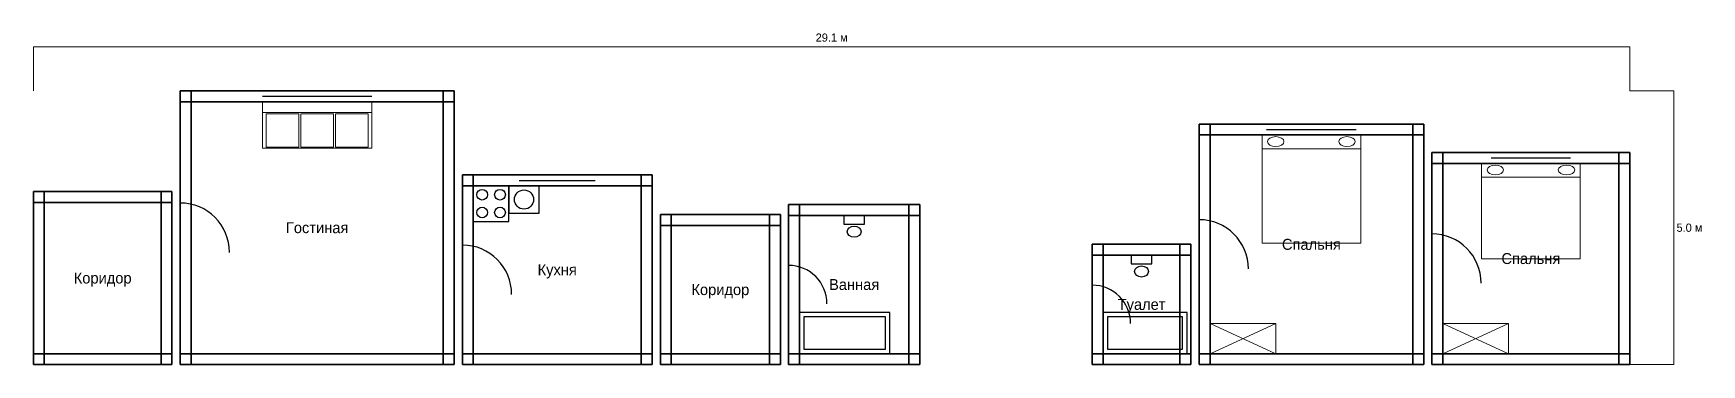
# Model space of a CAD drawing. Header units: metres. Extents: x 15 to 3060, y 30 to 635.
import ezdxf
from ezdxf.enums import TextEntityAlignment as Align

# ---------------------------------------------------------------- set-up
doc = ezdxf.new("R2010")
doc.units = ezdxf.units.M
for name, color, linetype, lineweight in [('Двери', 7, 'Continuous', 25), ('Мебель', 7, 'Continuous', 18), ('Окна', 7, 'Continuous', 25), ('Размеры', 1, 'Continuous', 13), ('Стены', 7, 'Continuous', 35), ('Текст', 7, 'Continuous', 13)]:
    doc.layers.add(name, color=color, linetype=linetype, lineweight=lineweight)

msp = doc.modelspace()

# ---------------------------------------------------------------- linework, layer by layer
at = {"layer": 'Двери'}
for p, q in [((283, 235), (283, 325)), ((2142.8, 204.6), (2142.8, 294.6)), ((798, 158.2), (798, 248.2)), ((2567.7, 178.65), (2567.7, 268.65)), ((1393.5, 141.25), (1393.5, 211.25)), ((1947.8, 105), (1947.8, 175))]:
    msp.add_line(p, q, dxfattribs=at)
for centre, radius in [((283, 235), 90), ((2142.8, 204.6), 90), ((798, 158.2), 90), ((2567.7, 178.65), 90), ((1393.5, 141.25), 70), ((1947.8, 105), 70)]:
    msp.add_arc(centre, radius, 0, 90, dxfattribs=at)
at = {"layer": 'Мебель'}
for p, q in [((433, 490), (633, 490)), ((2257.75, 424.2), (2437.75, 424.2)), ((2658.45, 372.3), (2838.45, 372.3)), ((2162.8, 50), (2282.8, 105)), ((2282.8, 50), (2162.8, 105)), ((2587.7, 50), (2707.7, 105)), ((2707.7, 50), (2587.7, 105))]:
    msp.add_line(p, q, dxfattribs=at)
for points in [[(433, 425), (633, 425), (633, 510), (433, 510), (433, 425)], [(440, 427), (499.333, 427), (499.333, 488), (440, 488), (440, 427)], [(503.333, 427), (562.667, 427), (562.667, 488), (503.333, 488), (503.333, 427)], [(566.667, 427), (626, 427), (626, 488), (566.667, 488), (566.667, 427)], [(2257.75, 251.56), (2437.75, 251.56), (2437.75, 449.2), (2257.75, 449.2), (2257.75, 251.56)], [(2658.45, 223.015), (2838.45, 223.015), (2838.45, 397.3), (2658.45, 397.3), (2658.45, 223.015)], [(2162.8, 50), (2282.8, 50), (2282.8, 105), (2162.8, 105), (2162.8, 50)], [(2587.7, 50), (2707.7, 50), (2707.7, 105), (2587.7, 105), (2587.7, 50)]]:
    msp.add_lwpolyline(points, dxfattribs=at)
for centre in [(2282.75, 437.2), (2412.75, 437.2), (2683.45, 385.3), (2813.45, 385.3)]:
    msp.add_ellipse(centre, major_axis=(15, 0), ratio=0.6, dxfattribs=at)
at = {"layer": 'Окна'}
for p, q in [((433, 530), (633, 530)), ((433, 520), (633, 520)), ((433, 510), (633, 510)), ((2265.77, 469.2), (2429.73, 469.2)), ((2265.77, 459.2), (2429.73, 459.2)), ((2265.77, 449.2), (2429.73, 449.2)), ((2676.15, 417.3), (2820.75, 417.3)), ((2676.15, 407.3), (2820.75, 407.3)), ((2676.15, 397.3), (2820.75, 397.3)), ((901.92, 376.4), (1040.48, 376.4)), ((901.92, 366.4), (1040.48, 366.4)), ((901.92, 356.4), (1040.48, 356.4))]:
    msp.add_line(p, q, dxfattribs=at)
at = {"layer": 'Размеры', "color": 1}
for p, q in [((15, 610), (2929.2, 610)), ((15, 530), (15, 610)), ((2929.2, 530), (2929.2, 610)), ((2929.2, 530), (3009.2, 530)), ((3009.2, 30), (3009.2, 530)), ((2929.2, 30), (3009.2, 30))]:
    msp.add_line(p, q, dxfattribs=at)
at = {"layer": 'Сантехника'}
for points in [[(818, 291.4), (883, 291.4), (883, 356.4), (818, 356.4), (818, 291.4)], [(883, 306.4), (938, 306.4), (938, 356.4), (883, 356.4), (883, 306.4)], [(1494.15, 286.4), (1532.15, 286.4), (1532.15, 302.5), (1494.15, 302.5), (1494.15, 286.4)], [(2018.8, 213.9), (2056.8, 213.9), (2056.8, 230), (2018.8, 230), (2018.8, 213.9)], [(1413.5, 50), (1578.5, 50), (1578.5, 125), (1413.5, 125), (1413.5, 50)], [(1967.8, 50), (2120.8, 50), (2120.8, 125), (1967.8, 125), (1967.8, 50)], [(1421.5, 58), (1570.5, 58), (1570.5, 117), (1421.5, 117), (1421.5, 58)], [(1975.8, 58), (2112.8, 58), (2112.8, 117), (1975.8, 117), (1975.8, 58)]]:
    msp.add_lwpolyline(points, dxfattribs=at)
for centre, radius in [((834.25, 340.15), 9.75), ((866.75, 340.15), 9.75), ((910.5, 331.4), 17.5), ((834.25, 307.65), 9.75), ((866.75, 307.65), 9.75)]:
    msp.add_circle(centre, radius, dxfattribs=at)
for centre in [(1513.15, 272.6), (2037.8, 200.1)]:
    msp.add_ellipse(centre, major_axis=(12.667, 0), ratio=0.8, dxfattribs=at)
at = {"layer": 'Стены'}
for p, q in [((783, 530), (283, 530)), ((283, 530), (283, 30)), ((303, 530), (303, 30)), ((763, 30), (763, 530)), ((783, 30), (783, 530)), ((783, 510), (283, 510)), ((2552.7, 469.2), (2142.8, 469.2)), ((2142.8, 469.2), (2142.8, 30)), ((2162.8, 469.2), (2162.8, 30)), ((2532.7, 30), (2532.7, 469.2)), ((2552.7, 30), (2552.7, 469.2)), ((2552.7, 449.2), (2142.8, 449.2)), ((2929.2, 417.3), (2567.7, 417.3)), ((2567.7, 417.3), (2567.7, 30)), ((2929.2, 397.3), (2567.7, 397.3)), ((2587.7, 417.3), (2587.7, 30)), ((2909.2, 30), (2909.2, 417.3)), ((2929.2, 30), (2929.2, 417.3)), ((1144.4, 376.4), (798, 376.4)), ((798, 376.4), (798, 30)), ((818, 376.4), (818, 30)), ((1124.4, 30), (1124.4, 376.4)), ((1144.4, 30), (1144.4, 376.4)), ((268, 346.2), (15, 346.2)), ((15, 346.2), (15, 30)), ((35, 346.2), (35, 30)), ((248, 30), (248, 346.2)), ((268, 30), (268, 346.2)), ((1144.4, 356.4), (798, 356.4)), ((268, 326.2), (15, 326.2)), ((1632.8, 322.5), (1393.5, 322.5)), ((1393.5, 322.5), (1393.5, 30)), ((1413.5, 322.5), (1413.5, 30)), ((1612.8, 30), (1612.8, 322.5)), ((1632.8, 30), (1632.8, 322.5)), ((1378.5, 303.9), (1159.4, 303.9)), ((1159.4, 303.9), (1159.4, 30)), ((1378.5, 283.9), (1159.4, 283.9)), ((1179.4, 303.9), (1179.4, 30)), ((1358.5, 30), (1358.5, 303.9)), ((1378.5, 30), (1378.5, 303.9)), ((1632.8, 302.5), (1393.5, 302.5)), ((2127.8, 250), (1947.8, 250)), ((1947.8, 250), (1947.8, 30)), ((1967.8, 250), (1967.8, 30)), ((2107.8, 30), (2107.8, 250)), ((2127.8, 30), (2127.8, 250)), ((2127.8, 230), (1947.8, 230)), ((15, 50), (268, 50)), ((283, 50), (783, 50)), ((798, 50), (1144.4, 50)), ((1159.4, 50), (1378.5, 50)), ((1393.5, 50), (1632.8, 50)), ((1947.8, 50), (2127.8, 50)), ((2142.8, 50), (2552.7, 50)), ((2567.7, 50), (2929.2, 50)), ((15, 30), (268, 30)), ((283, 30), (783, 30)), ((798, 30), (1144.4, 30)), ((1159.4, 30), (1378.5, 30)), ((1393.5, 30), (1632.8, 30)), ((1947.8, 30), (2127.8, 30)), ((2142.8, 30), (2552.7, 30)), ((2567.7, 30), (2929.2, 30))]:
    msp.add_line(p, q, dxfattribs=at)

# ---------------------------------------------------------------- texts
at = {"layer": 'Размеры', "color": 1}
msp.add_text('29.1 м', height=15, dxfattribs=at).set_placement((1472.1, 615), align=Align.BOTTOM_CENTER)
msp.add_text('5.0 м', height=15, dxfattribs=at).set_placement((3014.2, 280), align=Align.MIDDLE_LEFT)
at = {"layer": 'Текст'}
for s, p in [('Гостиная', (533, 280)), ('Спальня', (2347.75, 249.6)), ('Кухня', (971.2, 203.2)), ('Спальня', (2748.45, 223.65)), ('Коридор', (141.5, 188.1)), ('Ванная', (1513.15, 176.25)), ('Коридор', (1268.95, 166.95)), ('Туалет', (2037.8, 140))]:
    msp.add_text(s, height=20, dxfattribs=at).set_placement(p, align=Align.MIDDLE_CENTER)

doc.saveas('drawing.dxf')
